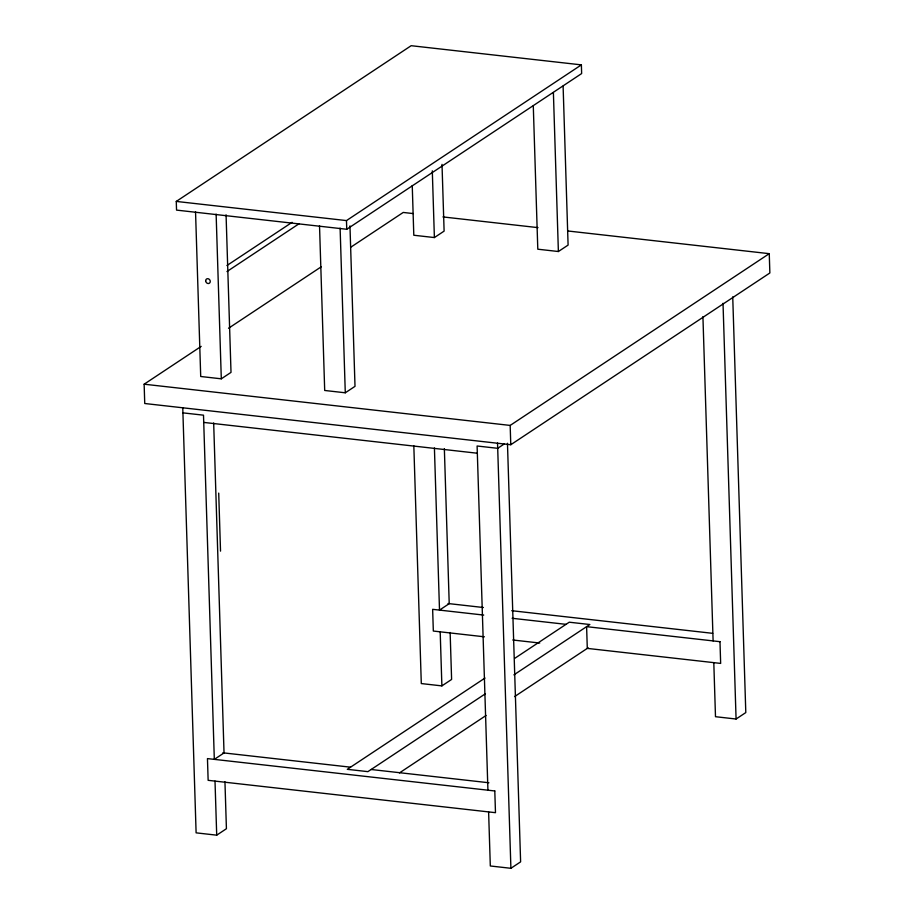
<?xml version="1.0" encoding="UTF-8"?>
<svg xmlns="http://www.w3.org/2000/svg" width="914" height="914" viewBox="0 0 914 914"><rect width="100%" height="100%" fill="white"/><g stroke="black" fill="none" stroke-linecap="round" stroke-linejoin="round"><path stroke-width="1.37" d="M176.276 201.423L411.174 45.7L581.373 64.871L581.647 73.554L346.749 229.277L176.539 210.106L176.276 201.423L346.475 220.582L581.373 64.871M226.912 265.54L292.092 222.331M226.958 271.549L299.255 223.622M567.788 230.979L769.257 253.669L769.862 272.978L510.777 444.73L144.743 403.508L144.138 384.2L201.183 346.383M228.523 328.263L321.225 266.808M350.93 247.111L403.223 212.448L413.151 213.568M195.539 211.797L200.714 376.499L221.302 378.819L231.013 372.386L226.066 214.779M412.248 185.542L413.802 235.241L434.39 237.56L444.113 231.116L442.01 164.383M319.523 225.769L324.699 390.472L345.286 392.792L355.009 386.348L349.971 225.907M533.285 105.807L537.798 249.202L558.385 251.521L568.097 245.089L563.104 86.065M144.138 384.2L510.172 425.421L769.257 253.669M504.174 444.021L497.696 448.317L477.108 445.998L487.927 790.187M182.754 407.598L196.11 832.848L216.709 835.168L226.421 828.724L224.947 781.767M413.825 445.815L421.297 683.569L441.885 685.888L451.607 679.445L450.134 632.499M484.991 678.062L347.309 769.325L367.896 771.644L485.403 693.76M514.662 658.388L569.251 622.206L589.838 624.513L513.885 674.875M399.441 772.913L486.077 715.479M514.571 696.594L588.148 647.82M488.613 811.918L490.315 865.981L510.903 868.3L520.614 861.856L507.464 443.29M713.8 662.639L715.491 716.702L736.078 719.021L745.801 712.577L732.731 296.867M442.947 216.926L538.003 227.632M182.914 412.865L203.502 415.173L214.322 759.374L224.033 752.93L213.67 422.965M203.731 422.417L477.337 453.23M448.02 603.526L483.403 607.513M511.714 610.701L712.703 633.333M483.723 615.076L432.642 609.33L433.327 631.048L484.409 636.807M512.103 618.275L566.017 624.342M512.777 639.994L539.74 643.033M222.845 752.805L350.542 767.177M371.141 769.497L488.899 782.761M723.02 303.311L736.078 719.021M702.923 316.632L713.114 640.908M553.393 92.497L558.385 251.521M510.172 425.421L510.777 444.73M497.536 443.05L510.903 868.3M444.353 448.625L449.22 603.663L439.508 610.095L434.413 447.951M432.299 170.827L434.39 237.56M440.194 631.825L441.885 685.888M346.475 220.582L346.749 229.277M340.111 228.089L345.286 392.792M216.127 214.116L221.302 378.819M218.709 493.103L220.525 551.131M215.007 781.104L216.709 835.168M719.981 641.685L586.605 626.661L587.291 648.392L720.655 663.415L719.981 641.685M494.794 790.964L207.455 758.597L208.141 780.328L495.479 812.683L494.794 790.964M205.684 280.861A2.536 2.171 56.5 0 0 209.18 283.329A2.536 2.171 56.5 0 0 209.055 279.147A2.536 2.171 56.5 0 0 205.684 280.861"/></g></svg>
